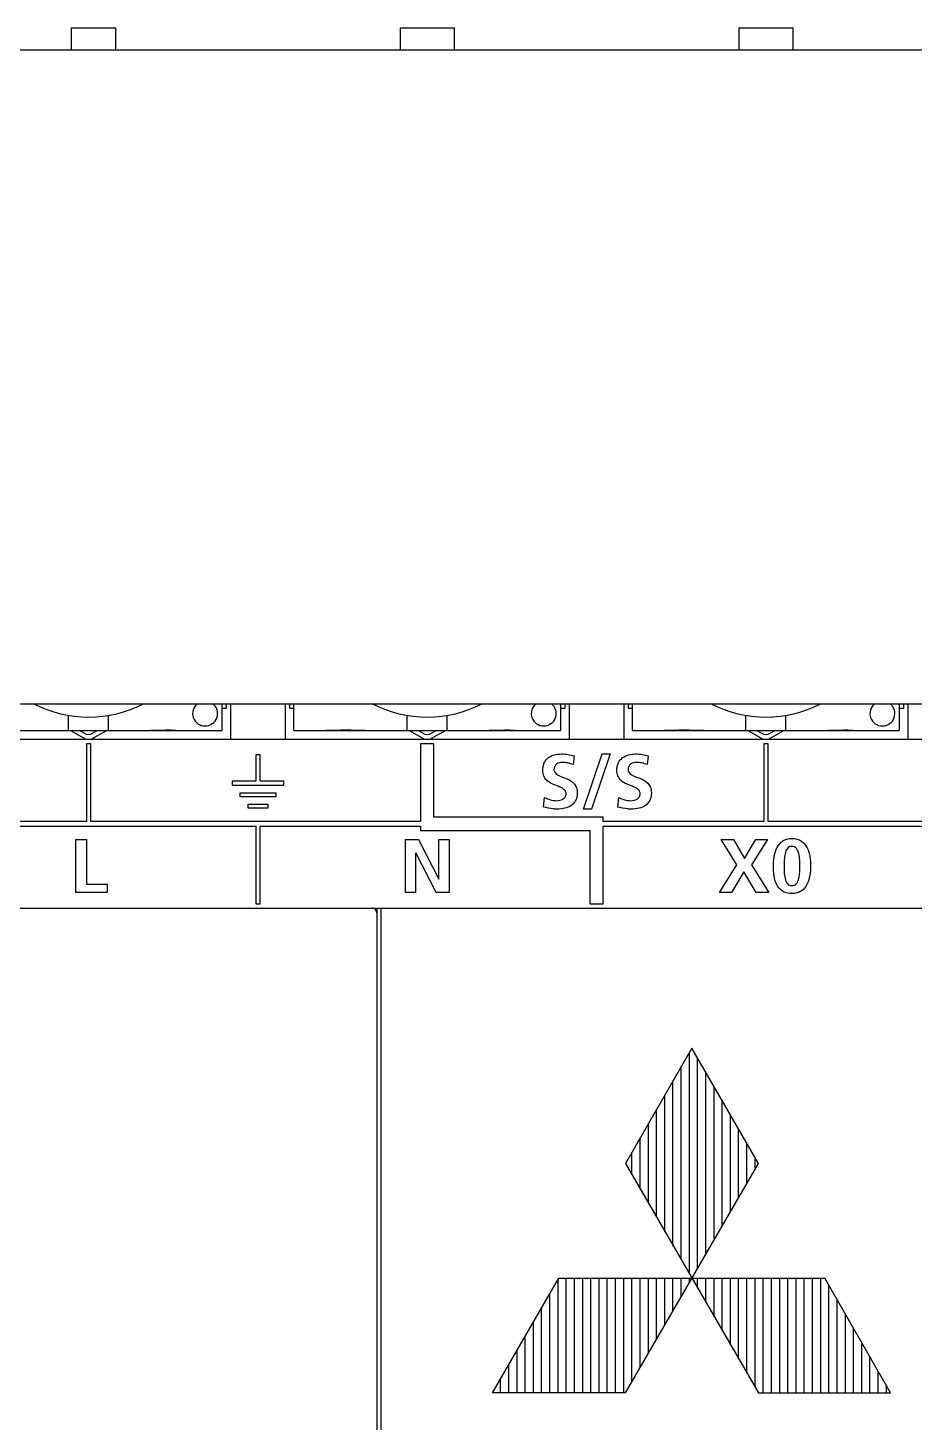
# Model space of a CAD drawing. Header units: millimetres. Extents: x 0 to 900, y 0 to 297.
# Drawn here: x 671.11 to 673.602, y 147.011 to 150.93 of the extents above; entities that cross this region are included whole.
import ezdxf

# ---------------------------------------------------------------- set-up
doc = ezdxf.new("R2010")
doc.units = ezdxf.units.MM

msp = doc.modelspace()

# ---------------------------------------------------------------- linework, layer by layer
at = {"color": 7, "linetype": 'Continuous'}
for p, q in [((671.23190572, 150.93042821), (671.23190572, 150.86792821)), ((671.23190572, 150.93042821), (671.35690572, 150.93042821)), ((671.35690572, 150.86792821), (671.35690572, 150.93042821)), ((672.15690572, 150.93042821), (672.15690572, 150.86792821)), ((672.15690572, 150.93042821), (672.30940572, 150.93042821)), ((672.30940572, 150.86792821), (672.30940572, 150.93042821)), ((673.10940572, 150.93042821), (673.10940572, 150.86792821)), ((673.10940572, 150.93042821), (673.26190572, 150.93042821)), ((673.26190572, 150.86792821), (673.26190572, 150.93042821)), ((680.42878072, 150.86792821), (668.67878072, 150.86792821)), ((669.13503072, 149.03042821), (679.97253072, 149.03042821)), ((671.65571203, 149.03042821), (671.65571203, 148.95542821)), ((671.66815572, 149.01792821), (671.66815572, 149.03042821)), ((671.68065572, 148.93042821), (671.68065572, 149.03042821)), ((671.83315572, 149.03042821), (671.83315572, 148.93042821)), ((671.84565572, 149.03042821), (671.84565572, 149.01792821)), ((671.85821203, 148.95542821), (671.85821203, 149.03042821)), ((672.60821203, 149.03042821), (672.60821203, 148.95542821)), ((672.62065572, 149.01792821), (672.62065572, 149.03042821)), ((672.63315572, 148.93042821), (672.63315572, 149.03042821)), ((672.78565572, 149.03042821), (672.78565572, 148.93042821)), ((672.79815572, 149.03042821), (672.79815572, 149.01792821)), ((672.81071203, 148.95542821), (672.81071203, 149.03042821)), ((673.56071203, 149.03042821), (673.56071203, 148.95542821)), ((673.57315572, 149.01792821), (673.57315572, 149.03042821)), ((673.58565572, 148.93042821), (673.58565572, 149.03042821)), ((671.22446203, 148.95542821), (671.22446203, 148.99795562)), ((671.33696203, 148.95542821), (671.33696203, 148.99795578)), ((671.65571203, 149.01792821), (671.66815572, 149.01792821)), ((671.84565572, 149.01792821), (671.85821203, 149.01792821)), ((672.17696203, 148.95542821), (672.17696203, 148.99795562)), ((672.28946203, 148.95542821), (672.28946203, 148.99795578)), ((672.60821203, 149.01792821), (672.62065572, 149.01792821)), ((672.79815572, 149.01792821), (672.81071203, 149.01792821)), ((673.12946203, 148.95542821), (673.12946203, 148.99795562)), ((673.24196203, 148.95542821), (673.24196203, 148.99795578)), ((673.56071203, 149.01792821), (673.57315572, 149.01792821)), ((670.90571203, 148.95542821), (671.65571203, 148.95542821)), ((671.2298785, 148.95542821), (671.27317977, 148.93042821)), ((671.26794271, 148.94765397), (671.25449919, 148.95542821)), ((671.28813167, 148.93042821), (671.33143294, 148.95542821)), ((671.30646049, 148.95542821), (671.2929427, 148.94763638)), ((671.85821203, 148.95542821), (672.60821203, 148.95542821)), ((672.1823785, 148.95542821), (672.22567977, 148.93042821)), ((672.22044271, 148.94765397), (672.20699919, 148.95542821)), ((672.24063167, 148.93042821), (672.28393294, 148.95542821)), ((672.25896049, 148.95542821), (672.2454427, 148.94763638)), ((672.81071203, 148.95542821), (673.56071203, 148.95542821)), ((673.1348785, 148.95542821), (673.17817977, 148.93042821)), ((673.17294271, 148.94765397), (673.15949919, 148.95542821)), ((673.19313167, 148.93042821), (673.23643294, 148.95542821)), ((673.21146049, 148.95542821), (673.1979427, 148.94763638)), ((668.86628072, 148.93042821), (680.24128072, 148.93042821)), ((671.27442352, 148.91787513), (671.27442352, 148.69911164)), ((671.28691214, 148.91787513), (671.27442352, 148.91787513)), ((671.28691214, 148.69911164), (671.28691214, 148.91787513)), ((672.21442909, 148.91787513), (672.21442909, 148.69911164)), ((672.25193264, 148.91787513), (672.21442909, 148.91787513)), ((672.25193264, 148.71162179), (672.25193264, 148.91787513)), ((673.17943075, 148.91787513), (673.17943075, 148.69911164)), ((673.19191937, 148.91787513), (673.17943075, 148.91787513)), ((673.19191937, 148.69911164), (673.19191937, 148.91787513)), ((671.75137937, 148.88687079), (671.75137937, 148.81292768)), ((671.76283156, 148.88687079), (671.75137937, 148.88687079)), ((671.76283156, 148.81292768), (671.76283156, 148.88687079)), ((672.64621, 148.8839231), (672.64343236, 148.85922578)), ((672.67275909, 148.7342965), (672.7251467, 148.8892846)), ((672.74747549, 148.8892846), (672.69508788, 148.7342965)), ((672.7251467, 148.8892846), (672.74747549, 148.8892846)), ((672.85461924, 148.8839231), (672.85182007, 148.85922578)), ((671.68411266, 148.81292768), (671.68411266, 148.80143237)), ((671.75137937, 148.81292768), (671.68411266, 148.81292768)), ((671.68411266, 148.80143237), (671.8297543, 148.80143237)), ((671.8297543, 148.81292768), (671.76283156, 148.81292768)), ((671.8297543, 148.80143237), (671.8297543, 148.81292768)), ((671.70693766, 148.76857417), (671.70693766, 148.78002635)), ((671.70693766, 148.78002635), (671.8070175, 148.78002635)), ((671.8070175, 148.76857417), (671.70693766, 148.76857417)), ((671.72967446, 148.73687671), (671.72967446, 148.7483774)), ((671.72967446, 148.7483774), (671.7842807, 148.7483774)), ((671.7842807, 148.7483774), (671.7842807, 148.73687671)), ((671.8070175, 148.78002635), (671.8070175, 148.76857417)), ((672.5603615, 148.74011017), (672.56316067, 148.7671545)), ((672.76874921, 148.74011017), (672.77154838, 148.7671545)), ((671.7842807, 148.73687671), (671.72967446, 148.73687671)), ((672.72813936, 148.71166486), (672.25193264, 148.71162179)), ((672.69508788, 148.7342965), (672.67275909, 148.7342965)), ((672.72813936, 148.69911164), (672.72813936, 148.71166486)), ((671.27442352, 148.69911164), (670.79817104, 148.69911164)), ((670.81066504, 148.68662302), (671.75068676, 148.68662302)), ((672.21442909, 148.69911164), (671.28691214, 148.69911164)), ((671.75068676, 148.68662302), (671.75068676, 148.46789721)), ((671.76317539, 148.46789721), (671.76317539, 148.68662302)), ((671.76317539, 148.68662302), (672.21442909, 148.68662302)), ((672.21442909, 148.68662302), (672.21442909, 148.67411287)), ((672.21442909, 148.67411287), (672.69063043, 148.67415593)), ((672.69063043, 148.67415593), (672.69063043, 148.46789721)), ((673.17943075, 148.69911164), (672.72813936, 148.69911164)), ((672.72813936, 148.46789721), (672.72813936, 148.68662302)), ((672.72813936, 148.68662302), (673.65567784, 148.68662302)), ((674.13192494, 148.69911164), (673.19191937, 148.69911164)), ((671.24442691, 148.49935971), (671.24442691, 148.64918009)), ((671.24442691, 148.64918009), (671.27448572, 148.64918009)), ((671.27448572, 148.64918009), (671.27448572, 148.52298043)), ((672.17159934, 148.49935971), (672.17159934, 148.64918009)), ((672.17159934, 148.64918009), (672.2085269, 148.64918009)), ((672.2085269, 148.64918009), (672.26563005, 148.53712702)), ((672.26603916, 148.53712702), (672.26603916, 148.64918009)), ((672.26603916, 148.64918009), (672.29480605, 148.64918009)), ((672.29480605, 148.64918009), (672.29480605, 148.49935971)), ((673.10419787, 148.5772844), (673.05956182, 148.64918009)), ((673.05956182, 148.64918009), (673.09433617, 148.64918009)), ((673.09433617, 148.64918009), (673.12566538, 148.59573741)), ((673.12566538, 148.59573741), (673.15766209, 148.64918009)), ((673.18985259, 148.64918009), (673.14476436, 148.5772844)), ((673.15766209, 148.64918009), (673.18985259, 148.64918009)), ((672.20036624, 148.61141278), (672.20036624, 148.49935971)), ((672.25811534, 148.49935971), (672.20079688, 148.61141278)), ((673.05504008, 148.49935971), (673.10419787, 148.5772844)), ((673.12394281, 148.55775478), (673.08897467, 148.49935971)), ((673.15850184, 148.49935971), (673.12394281, 148.55775478)), ((673.14476436, 148.5772844), (673.19392215, 148.49935971)), ((671.27448572, 148.52298043), (671.33264394, 148.52298043)), ((671.33264394, 148.52298043), (671.33264394, 148.49935971)), ((671.33264394, 148.49935971), (671.24442691, 148.49935971)), ((672.20036624, 148.49935971), (672.17159934, 148.49935971)), ((672.29480605, 148.49935971), (672.25811534, 148.49935971)), ((673.08897467, 148.49935971), (673.05504008, 148.49935971)), ((673.19392215, 148.49935971), (673.15850184, 148.49935971)), ((668.67878072, 148.45542821), (680.42878072, 148.45542821)), ((671.75068676, 148.46789721), (671.76317539, 148.46789721)), ((672.09128072, 148.45542821), (672.09128072, 142.03042821)), ((672.10378072, 142.03042821), (672.10378072, 148.45542821)), ((672.69063043, 148.46789721), (672.72813936, 148.46789721)), ((672.97728916, 148.06239015), (672.79028635, 147.7375958)), ((672.97032822, 147.42726045), (672.97032822, 148.05030011)), ((673.16429197, 147.7375958), (672.97728916, 148.06239015)), ((672.94724291, 147.46705224), (672.94724291, 148.01020457)), ((672.99341354, 147.44305534), (672.99341354, 148.03438465)), ((672.9241576, 147.50684403), (672.9241576, 147.97010902)), ((673.01649885, 147.48284713), (673.01649885, 147.99428911)), ((672.90107229, 147.54663582), (672.90107229, 147.93001348)), ((673.03958416, 147.52263892), (673.03958416, 147.95419357)), ((672.87798697, 147.58642761), (672.87798697, 147.88991794)), ((673.06266947, 147.5624307), (673.06266947, 147.91409802)), ((672.85490166, 147.6262194), (672.85490166, 147.8498224)), ((673.08575479, 147.60222249), (673.08575479, 147.87400248)), ((672.83181635, 147.66601119), (672.83181635, 147.80972685)), ((673.1088401, 147.64201428), (673.1088401, 147.83390694)), ((672.80873104, 147.70580297), (672.80873104, 147.76963131)), ((673.13192541, 147.68180607), (673.13192541, 147.7938114)), ((672.79028635, 147.09292821), (673.16429197, 147.7375958)), ((672.79028635, 147.7375958), (673.16429197, 147.09292821)), ((673.15501073, 147.72159786), (673.15501073, 147.75371585)), ((672.41628072, 147.09292821), (672.60328353, 147.415262)), ((672.60328353, 147.415262), (673.35129478, 147.415262)), ((672.62404853, 147.09292821), (672.62404853, 147.415262)), ((672.64713385, 147.09292821), (672.64713385, 147.415262)), ((672.67021916, 147.09292821), (672.67021916, 147.415262)), ((672.69330447, 147.09292821), (672.69330447, 147.415262)), ((672.71638979, 147.09292821), (672.71638979, 147.415262)), ((672.7394751, 147.09292821), (672.7394751, 147.415262)), ((672.76256041, 147.09292821), (672.76256041, 147.415262)), ((672.78564572, 147.09292821), (672.78564572, 147.415262)), ((672.80873104, 147.12472103), (672.80873104, 147.415262)), ((672.83181635, 147.16451282), (672.83181635, 147.415262)), ((672.85490166, 147.2043046), (672.85490166, 147.415262)), ((672.87798697, 147.24409639), (672.87798697, 147.415262)), ((672.90107229, 147.28388818), (672.90107229, 147.415262)), ((672.9241576, 147.32367997), (672.9241576, 147.415262)), ((672.94724291, 147.36347176), (672.94724291, 147.415262)), ((672.97032822, 147.40326355), (672.97032822, 147.415262)), ((672.99341354, 147.38746866), (672.99341354, 147.415262)), ((673.01649885, 147.34767687), (673.01649885, 147.415262)), ((673.03958416, 147.30788509), (673.03958416, 147.415262)), ((673.06266947, 147.2680933), (673.06266947, 147.415262)), ((673.08575479, 147.22830151), (673.08575479, 147.415262)), ((673.1088401, 147.18850972), (673.1088401, 147.415262)), ((673.13192541, 147.14871793), (673.13192541, 147.415262)), ((673.15501073, 147.10892614), (673.15501073, 147.415262)), ((673.17809604, 147.09292821), (673.17809604, 147.415262)), ((673.20118135, 147.09292821), (673.20118135, 147.415262)), ((673.22426666, 147.09292821), (673.22426666, 147.415262)), ((673.24735198, 147.09292821), (673.24735198, 147.415262)), ((673.27043729, 147.09292821), (673.27043729, 147.415262)), ((673.2935226, 147.09292821), (673.2935226, 147.415262)), ((673.31660791, 147.09292821), (673.31660791, 147.415262)), ((673.33969323, 147.09292821), (673.33969323, 147.415262)), ((673.53583703, 147.09292821), (673.35129478, 147.415262)), ((672.60096322, 147.09292821), (672.60096322, 147.41126252)), ((673.36277854, 147.09292821), (673.36277854, 147.39520371)), ((672.57787791, 147.09292821), (672.57787791, 147.37147073)), ((673.38586385, 147.09292821), (673.38586385, 147.35488136)), ((672.5547926, 147.09292821), (672.5547926, 147.33167894)), ((673.40894916, 147.09292821), (673.40894916, 147.31455901)), ((672.53170728, 147.09292821), (672.53170728, 147.29188715)), ((673.43203448, 147.09292821), (673.43203448, 147.27423667)), ((672.50862197, 147.09292821), (672.50862197, 147.25209536)), ((673.45511979, 147.09292821), (673.45511979, 147.23391432)), ((672.48553666, 147.09292821), (672.48553666, 147.21230357)), ((673.4782051, 147.09292821), (673.4782051, 147.19359198)), ((672.46245135, 147.09292821), (672.46245135, 147.17251178)), ((673.50129041, 147.09292821), (673.50129041, 147.15326963)), ((672.43936603, 147.09292821), (672.43936603, 147.13271999)), ((673.52437573, 147.09292821), (673.52437573, 147.11294728)), ((672.79028635, 147.09292821), (672.41628072, 147.09292821)), ((673.16429197, 147.09292821), (673.53583703, 147.09292821))]:
    msp.add_line(p, q, dxfattribs=at)
for centre, radius, start, end in [((671.28071203, 149.33042821), 0.3375, 242.74502844, 297.22457089), ((671.60821203, 149.00292821), 0.035, 128.08147966, 52.01015128), ((672.23321203, 149.33042821), 0.3375, 242.74502844, 297.22457089), ((672.56071203, 149.00292821), 0.035, 128.08147966, 52.01015128), ((673.18571203, 149.33042821), 0.3375, 242.74502844, 297.22457089), ((673.51321203, 149.00292821), 0.035, 128.08147966, 52.01015128), ((671.28045794, 148.96929581), 0.025, 239.95968625, 299.95968625), ((672.23295794, 148.96929581), 0.025, 239.95968625, 299.95968625), ((673.18545794, 148.96929581), 0.025, 239.95968625, 299.95968625), ((672.07878072, 148.44292821), 0.0125, 0, 90)]:
    msp.add_arc(centre, radius, start, end, dxfattribs=at)
for points, knots in [([(671.51226157, 148.95611719), (671.50746426, 148.95598365), (671.48817626, 148.95554368), (671.46888226, 148.95542821), (671.4543887, 148.95542821)], [0, 0, 0, 0, 0.2487553075, 1, 1, 1, 1]), ([(671.51226157, 148.95611719), (671.51680595, 148.95602356), (671.5347385, 148.95566855), (671.55267451, 148.95542821), (671.56606538, 148.95542821)], [0, 0, 0, 0, 0.2534171364, 1, 1, 1, 1]), ([(672.00166249, 148.95611719), (671.99711811, 148.95602356), (671.97918557, 148.95566851), (671.96124955, 148.95542821), (671.94785868, 148.95542821)], [0, 0, 0, 0, 0.25341712, 1, 1, 1, 1]), ([(672.05953536, 148.95542821), (672.0546948, 148.95542821), (672.03540237, 148.95546725), (672.01610896, 148.95571506), (672.00166249, 148.95611719)], [0, 0, 0, 0, 0.2509019783, 1, 1, 1, 1]), ([(672.46476157, 148.95611719), (672.45996426, 148.95598365), (672.44067626, 148.95554368), (672.42138226, 148.95542821), (672.4068887, 148.95542821)], [0, 0, 0, 0, 0.2487553075, 1, 1, 1, 1]), ([(672.46476157, 148.95611719), (672.46930595, 148.95602356), (672.4872385, 148.95566855), (672.50517451, 148.95542821), (672.51856538, 148.95542821)], [0, 0, 0, 0, 0.2534171364, 1, 1, 1, 1]), ([(672.95416249, 148.95611719), (672.94961811, 148.95602356), (672.93168557, 148.95566851), (672.91374955, 148.95542821), (672.90035868, 148.95542821)], [0, 0, 0, 0, 0.25341712, 1, 1, 1, 1]), ([(673.01203536, 148.95542821), (673.0071948, 148.95542821), (672.98790237, 148.95546725), (672.96860896, 148.95571506), (672.95416249, 148.95611719)], [0, 0, 0, 0, 0.2509019783, 1, 1, 1, 1]), ([(673.41726157, 148.95611719), (673.41246426, 148.95598365), (673.39317626, 148.95554368), (673.37388226, 148.95542821), (673.3593887, 148.95542821)], [0, 0, 0, 0, 0.2487553075, 1, 1, 1, 1]), ([(673.41726157, 148.95611719), (673.42180595, 148.95602356), (673.4397385, 148.95566855), (673.45767451, 148.95542821), (673.47106538, 148.95542821)], [0, 0, 0, 0, 0.2534171364, 1, 1, 1, 1]), ([(672.61126475, 148.79390621), (672.60473124, 148.79746668), (672.5934332, 148.8010901), (672.57864072, 148.8079099), (672.56760612, 148.81577805), (672.55944218, 148.8280516), (672.55746318, 148.84207376), (672.55866451, 148.8547511), (672.56288424, 148.8676508), (672.57349549, 148.88019001), (672.59116024, 148.88790646), (672.61012922, 148.88984166), (672.62874006, 148.88846746), (672.64062507, 148.88578108), (672.64621, 148.8839231)], [0, 0, 0, 0, 0.1147774173, 0.1840683389, 0.2524312947, 0.3226893456, 0.406341152, 0.4666186532, 0.5196514276, 0.6151087112, 0.7110136876, 0.8118375204, 0.9085854214, 1, 1, 1, 1]), ([(672.64343236, 148.85922578), (672.63866516, 148.86128903), (672.628589, 148.86445362), (672.61299776, 148.86644341), (672.59508779, 148.86362083), (672.58934371, 148.8509554), (672.58934371, 148.84484233)], [0, 0, 0, 0, 0.236480536, 0.4753178753, 0.7217033281, 1, 1, 1, 1]), ([(672.81965662, 148.79390619), (672.81312548, 148.79746663), (672.80183071, 148.80109013), (672.78704286, 148.80791006), (672.77601164, 148.8157786), (672.7678507, 148.82805227), (672.76587277, 148.84207378), (672.76707318, 148.85475074), (672.77128911, 148.86764946), (672.78189287, 148.88018955), (672.79955232, 148.8879071), (672.81851896, 148.88984171), (672.83713571, 148.88846658), (672.84902742, 148.88577972), (672.85461924, 148.8839231)], [0, 0, 0, 0, 0.1147508841, 0.1840264312, 0.2523781895, 0.3226324274, 0.4062871012, 0.4665667912, 0.5195978409, 0.6150347883, 0.7109093211, 0.8117203368, 0.908486422, 1, 1, 1, 1]), ([(672.85182007, 148.85922578), (672.84705773, 148.86129163), (672.83698714, 148.86445318), (672.82139777, 148.86644203), (672.80348203, 148.86362704), (672.79773142, 148.85095578), (672.79773142, 148.84484233)], [0, 0, 0, 0, 0.2363307605, 0.4750115312, 0.7216788017, 1, 1, 1, 1]), ([(672.58934371, 148.84484233), (672.58934371, 148.83903267), (672.60147958, 148.82728221), (672.62286429, 148.82222325), (672.6429245, 148.81155953), (672.65357114, 148.79533093), (672.65554527, 148.78122686), (672.65434431, 148.76857595), (672.65001594, 148.75574757), (672.63879477, 148.74316942), (672.61982882, 148.73561463), (672.60600801, 148.7342965), (672.59877477, 148.7342965)], [0, 0, 0, 0, 0.0967928457, 0.2326870365, 0.3801727345, 0.4565691545, 0.5476446515, 0.6111485457, 0.6674017646, 0.7708097876, 0.8794894605, 1, 1, 1, 1]), ([(672.79773142, 148.84484233), (672.79773142, 148.83903201), (672.8098733, 148.82728139), (672.83126216, 148.82222345), (672.85132869, 148.81156064), (672.86197968, 148.79533161), (672.86395485, 148.78122687), (672.86275298, 148.76857562), (672.85842121, 148.75574675), (672.84719595, 148.74317045), (672.82823234, 148.73561591), (672.81441424, 148.7342965), (672.80718402, 148.7342965)], [0, 0, 0, 0, 0.0967970752, 0.2327196802, 0.3802300019, 0.4566284036, 0.5476984133, 0.6111983692, 0.6674515994, 0.7708708089, 0.8795480096, 1, 1, 1, 1]), ([(672.56316067, 148.7671545), (672.56834565, 148.76433421), (672.5793626, 148.75980569), (672.59713066, 148.75677058), (672.61242755, 148.7599704), (672.62190053, 148.76806636), (672.62464752, 148.77734482), (672.62161191, 148.78700531), (672.61558212, 148.79145609), (672.61199069, 148.7935106), (672.61126475, 148.79390621)], [0, 0, 0, 0, 0.1899016995, 0.3798334076, 0.5745804035, 0.6693615711, 0.7668516357, 0.8681529232, 0.9735812718, 1, 1, 1, 1]), ([(672.77154838, 148.7671545), (672.77673555, 148.76433302), (672.78775401, 148.7598088), (672.80552086, 148.75676999), (672.82081526, 148.75997054), (672.83028829, 148.76806634), (672.83303499, 148.77734472), (672.83000077, 148.78700457), (672.82397266, 148.79145596), (672.8203823, 148.79351059), (672.81965662, 148.79390619)], [0, 0, 0, 0, 0.189988594, 0.3798413524, 0.5745952881, 0.6693798332, 0.7668733719, 0.8681753044, 0.9735876074, 1, 1, 1, 1]), ([(672.59877477, 148.7342965), (672.59517394, 148.7342965), (672.5821595, 148.73459465), (672.56946917, 148.73785973), (672.5603615, 148.74011017)], [0, 0, 0, 0, 0.27736213, 1, 1, 1, 1]), ([(672.80718402, 148.7342965), (672.80357904, 148.7342965), (672.79055747, 148.73459385), (672.77785977, 148.73785902), (672.76874921, 148.74011017)], [0, 0, 0, 0, 0.2775293731, 1, 1, 1, 1]), ([(673.20669069, 148.57383926), (673.20669386, 148.57619548), (673.20677931, 148.5809125), (673.20734459, 148.59028743), (673.20938135, 148.60598761), (673.21546137, 148.62687987), (673.22942245, 148.64385402), (673.24508832, 148.6507467), (673.25894485, 148.65231728), (673.27299197, 148.65070409), (673.28928892, 148.6435213), (673.30319305, 148.62595373), (673.30987744, 148.60058698), (673.31102134, 148.58282218), (673.31101374, 148.57383926)], [0, 0, 0, 0, 0.0335416822, 0.067148294, 0.1336424467, 0.2588241932, 0.3728830938, 0.4319014172, 0.49831586, 0.5692556311, 0.6309222555, 0.7473407899, 0.8722439779, 1, 1, 1, 1]), ([(673.28095492, 148.57383926), (673.28095492, 148.57945216), (673.28087329, 148.59122031), (673.27903196, 148.60812355), (673.27423164, 148.62172135), (673.2661187, 148.62846995), (673.25867392, 148.62993446), (673.25125279, 148.62846457), (673.24328949, 148.62167361), (673.23861691, 148.60810443), (673.23680653, 148.59121772), (673.23672798, 148.57945211), (673.23672798, 148.57383926)], [0, 0, 0, 0, 0.1281761678, 0.2679995627, 0.3899445998, 0.4436664581, 0.5010702279, 0.5574169824, 0.610503122, 0.7320487056, 0.8718248832, 1, 1, 1, 1]), ([(673.31101374, 148.57383926), (673.31100617, 148.56489956), (673.30984616, 148.5472614), (673.30301556, 148.52212115), (673.28906514, 148.50486015), (673.27287281, 148.49780955), (673.25836394, 148.49620631), (673.24369554, 148.49786332), (673.2270548, 148.50533655), (673.2161917, 148.51967696), (673.21063594, 148.53568433), (673.20810499, 148.54850755), (673.20708709, 148.55928861), (673.20674116, 148.5677253), (673.20668799, 148.57182956), (673.20669069, 148.57383926)], [0, 0, 0, 0, 0.1275826392, 0.2517164463, 0.367534903, 0.4289728928, 0.4995524562, 0.5738927121, 0.6374081091, 0.7552859537, 0.8167361824, 0.879394299, 0.9413714344, 0.9712918437, 1, 1, 1, 1]), ([(673.23672798, 148.57383926), (673.23672798, 148.568332), (673.2367795, 148.55676597), (673.23853251, 148.54013342), (673.24321822, 148.52672117), (673.25122015, 148.52004837), (673.25867401, 148.51861695), (673.26615138, 148.52004342), (673.27430167, 148.52667411), (673.27911637, 148.54011366), (673.28090028, 148.55676353), (673.28095492, 148.56833196), (673.28095492, 148.57383926)], [0, 0, 0, 0, 0.1271842568, 0.2663830121, 0.3878990249, 0.4414968378, 0.4989131392, 0.5573993828, 0.6116445235, 0.7335685211, 0.8728147548, 1, 1, 1, 1])]:
    msp.add_open_spline(points, degree=3, knots=knots, dxfattribs=at)

doc.saveas('drawing.dxf')
